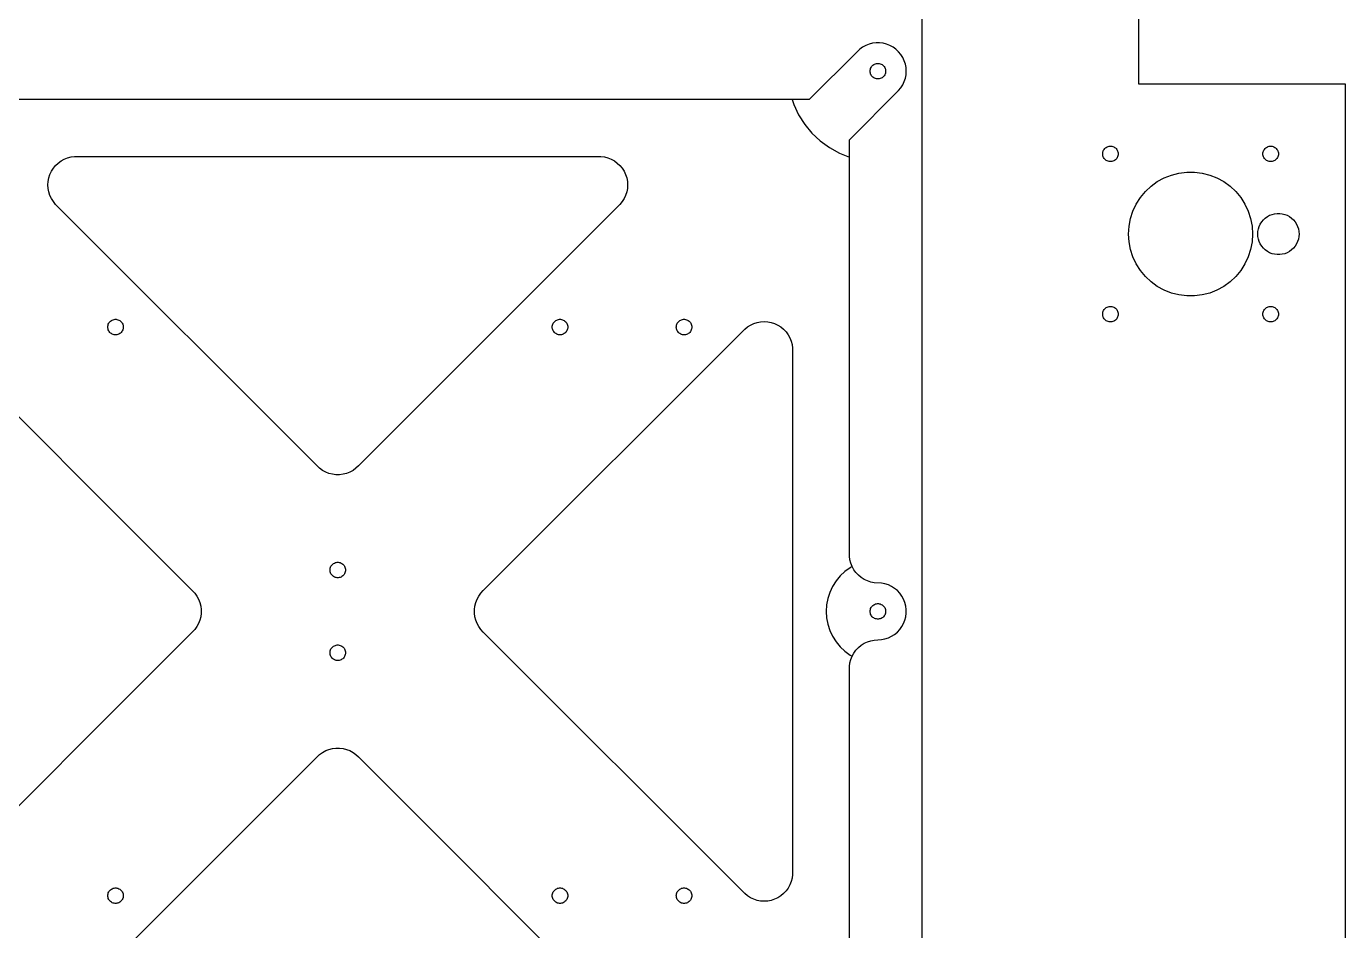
# Model space of a CAD drawing. Header units: millimetres. Extents: x -400 to 400, y 10 to 536.
# Drawn here: x 144.8 to 400, y 218.2 to 393.2 of the extents above; entities that cross this region are included whole.
import ezdxf

# ---------------------------------------------------------------- set-up
doc = ezdxf.new("R2010")
doc.units = ezdxf.units.MM
doc.layers.add('iTopie_plates-CNC-16mm_thickness_layer_1', color=1, linetype='Continuous')
doc.layers.add('iTopie_plates-CNC-16mm_thickness_layer_2', color=2, linetype='Continuous')

msp = doc.modelspace()

# ---------------------------------------------------------------- linework, layer by layer
at = {"layer": 'iTopie_plates-CNC-16mm_thickness_layer_1'}
for points in [[(318, 466), (318, 166)], [(400, 106), (400, 382), (400, 382), (360, 382), (360, 382), (360, 398)], [(304, 188.774), (304, 269), (304, 269), (304.011, 269), (304.011, 269), (304.011, 269.345), (304.011, 269.345), (304.097, 270.031), (304.097, 270.031), (304.269, 270.7), (304.269, 270.7), (304.523, 271.342), (304.523, 271.342), (304.856, 271.947), (304.856, 271.947), (305.262, 272.506), (305.262, 272.506), (305.735, 273.009), (305.735, 273.009), (306.267, 273.45), (306.267, 273.45), (306.85, 273.82), (306.85, 273.82), (307.475, 274.114), (307.475, 274.114), (308.132, 274.327), (308.132, 274.327), (308.811, 274.457), (308.811, 274.457), (310.189, 274.543), (310.189, 274.543), (310.868, 274.673), (310.868, 274.673), (311.525, 274.886), (311.525, 274.886), (312.15, 275.18), (312.15, 275.18), (312.733, 275.55), (312.733, 275.55), (313.265, 275.991), (313.265, 275.991), (313.738, 276.494), (313.738, 276.494), (314.144, 277.053), (314.144, 277.053), (314.477, 277.658), (314.477, 277.658), (314.731, 278.3), (314.731, 278.3), (314.903, 278.969), (314.903, 278.969), (314.989, 279.655), (314.989, 279.655), (314.989, 280.345), (314.989, 280.345), (314.903, 281.031), (314.903, 281.031), (314.731, 281.7), (314.731, 281.7), (314.477, 282.342), (314.477, 282.342), (314.144, 282.947), (314.144, 282.947), (313.738, 283.506), (313.738, 283.506), (313.265, 284.009), (313.265, 284.009), (312.733, 284.45), (312.733, 284.45), (312.15, 284.82), (312.15, 284.82), (311.525, 285.114), (311.525, 285.114), (310.868, 285.327), (310.868, 285.327), (310.189, 285.457), (310.189, 285.457), (308.811, 285.543), (308.811, 285.543), (308.132, 285.673), (308.132, 285.673), (307.475, 285.886), (307.475, 285.886), (306.85, 286.18), (306.85, 286.18), (306.267, 286.55), (306.267, 286.55), (305.735, 286.991), (305.735, 286.991), (305.262, 287.494), (305.262, 287.494), (304.856, 288.053), (304.856, 288.053), (304.523, 288.658), (304.523, 288.658), (304.269, 289.3), (304.269, 289.3), (304.097, 289.969), (304.097, 289.969), (304.011, 290.655), (304.011, 290.655), (304.011, 291), (304.011, 291), (304, 291), (304, 291), (304, 371.226), (304, 371.226), (313.509, 380.735), (313.509, 380.735), (313.95, 381.267), (313.95, 381.267), (314.32, 381.85), (314.32, 381.85), (314.614, 382.475), (314.614, 382.475), (314.827, 383.132), (314.827, 383.132), (314.957, 383.811), (314.957, 383.811), (315, 384.5), (315, 384.5), (314.957, 385.189), (314.957, 385.189), (314.827, 385.868), (314.827, 385.868), (314.614, 386.525), (314.614, 386.525), (314.32, 387.15), (314.32, 387.15), (313.95, 387.733), (313.95, 387.733), (313.509, 388.265), (313.509, 388.265), (313.006, 388.738), (313.006, 388.738), (312.447, 389.144), (312.447, 389.144), (311.842, 389.477), (311.842, 389.477), (311.2, 389.731), (311.2, 389.731), (310.531, 389.903), (310.531, 389.903), (309.845, 389.989), (309.845, 389.989), (309.155, 389.989), (309.155, 389.989), (308.469, 389.903), (308.469, 389.903), (307.8, 389.731), (307.8, 389.731), (307.158, 389.477), (307.158, 389.477), (306.553, 389.144), (306.553, 389.144), (305.994, 388.738), (305.994, 388.738), (305.491, 388.265), (305.491, 388.265), (296.226, 379), (296.226, 379), (113.774, 379)], [(309.406, 383.003), (309.219, 383.027), (309.219, 383.027), (309.036, 383.073), (309.036, 383.073), (308.861, 383.143), (308.861, 383.143), (308.696, 383.234), (308.696, 383.234), (308.544, 383.344), (308.544, 383.344), (308.407, 383.473), (308.407, 383.473), (308.286, 383.618), (308.286, 383.618), (308.186, 383.777), (308.186, 383.777), (308.105, 383.948), (308.105, 383.948), (308.047, 384.127), (308.047, 384.127), (308.012, 384.312), (308.012, 384.312), (308, 384.5), (308, 384.5), (308.012, 384.688), (308.012, 384.688), (308.047, 384.873), (308.047, 384.873), (308.105, 385.052), (308.105, 385.052), (308.186, 385.223), (308.186, 385.223), (308.286, 385.382), (308.286, 385.382), (308.407, 385.527), (308.407, 385.527), (308.544, 385.656), (308.544, 385.656), (308.696, 385.766), (308.696, 385.766), (308.861, 385.857), (308.861, 385.857), (309.036, 385.927), (309.036, 385.927), (309.219, 385.973), (309.219, 385.973), (309.406, 385.997), (309.406, 385.997), (309.594, 385.997), (309.594, 385.997), (309.781, 385.973), (309.781, 385.973), (309.964, 385.927), (309.964, 385.927), (310.139, 385.857), (310.139, 385.857), (310.304, 385.766), (310.304, 385.766), (310.456, 385.656), (310.456, 385.656), (310.593, 385.527), (310.593, 385.527), (310.714, 385.382), (310.714, 385.382), (310.814, 385.223), (310.814, 385.223), (310.895, 385.052), (310.895, 385.052), (310.953, 384.873), (310.953, 384.873), (310.988, 384.688), (310.988, 384.688), (311, 384.5), (311, 384.5), (310.988, 384.312), (310.988, 384.312), (310.953, 384.127), (310.953, 384.127), (310.895, 383.948), (310.895, 383.948), (310.814, 383.777), (310.814, 383.777), (310.714, 383.618), (310.714, 383.618), (310.593, 383.473), (310.593, 383.473), (310.456, 383.344), (310.456, 383.344), (310.304, 383.234), (310.304, 383.234), (310.139, 383.143), (310.139, 383.143), (309.964, 383.073), (309.964, 383.073), (309.781, 383.027), (309.781, 383.027), (309.594, 383.003), (309.594, 383.003), (309.406, 383.003)], [(204.655, 306.431), (203.969, 306.518), (203.969, 306.518), (203.3, 306.69), (203.3, 306.69), (202.658, 306.944), (202.658, 306.944), (202.053, 307.277), (202.053, 307.277), (201.494, 307.683), (201.494, 307.683), (200.991, 308.155), (200.991, 308.155), (150.411, 358.735), (150.411, 358.735), (149.971, 359.267), (149.971, 359.267), (149.601, 359.85), (149.601, 359.85), (149.307, 360.475), (149.307, 360.475), (149.093, 361.132), (149.093, 361.132), (148.964, 361.811), (148.964, 361.811), (148.92, 362.5), (148.92, 362.5), (148.964, 363.189), (148.964, 363.189), (149.093, 363.868), (149.093, 363.868), (149.307, 364.525), (149.307, 364.525), (149.601, 365.15), (149.601, 365.15), (149.971, 365.733), (149.971, 365.733), (150.411, 366.265), (150.411, 366.265), (150.914, 366.738), (150.914, 366.738), (151.473, 367.144), (151.473, 367.144), (152.079, 367.477), (152.079, 367.477), (152.721, 367.731), (152.721, 367.731), (153.39, 367.903), (153.39, 367.903), (154.075, 367.989), (154.075, 367.989), (255.925, 367.989), (255.925, 367.989), (256.61, 367.903), (256.61, 367.903), (257.279, 367.731), (257.279, 367.731), (257.921, 367.477), (257.921, 367.477), (258.527, 367.144), (258.527, 367.144), (259.086, 366.738), (259.086, 366.738), (259.589, 366.265), (259.589, 366.265), (260.029, 365.733), (260.029, 365.733), (260.399, 365.15), (260.399, 365.15), (260.693, 364.525), (260.693, 364.525), (260.907, 363.868), (260.907, 363.868), (261.036, 363.189), (261.036, 363.189), (261.08, 362.5), (261.08, 362.5), (261.036, 361.811), (261.036, 361.811), (260.907, 361.132), (260.907, 361.132), (260.693, 360.475), (260.693, 360.475), (260.399, 359.85), (260.399, 359.85), (260.029, 359.267), (260.029, 359.267), (259.589, 358.735), (259.589, 358.735), (209.009, 308.155), (209.009, 308.155), (208.506, 307.683), (208.506, 307.683), (207.947, 307.277), (207.947, 307.277), (207.342, 306.944), (207.342, 306.944), (206.7, 306.69), (206.7, 306.69), (206.031, 306.518), (206.031, 306.518), (205.345, 306.431), (205.345, 306.431), (204.655, 306.431)], [(354.406, 367.003), (354.219, 367.027), (354.219, 367.027), (354.036, 367.073), (354.036, 367.073), (353.861, 367.143), (353.861, 367.143), (353.696, 367.234), (353.696, 367.234), (353.544, 367.344), (353.544, 367.344), (353.407, 367.473), (353.407, 367.473), (353.286, 367.618), (353.286, 367.618), (353.186, 367.777), (353.186, 367.777), (353.105, 367.948), (353.105, 367.948), (353.047, 368.127), (353.047, 368.127), (353.012, 368.312), (353.012, 368.312), (353, 368.5), (353, 368.5), (353.012, 368.688), (353.012, 368.688), (353.047, 368.873), (353.047, 368.873), (353.105, 369.052), (353.105, 369.052), (353.186, 369.223), (353.186, 369.223), (353.286, 369.382), (353.286, 369.382), (353.407, 369.527), (353.407, 369.527), (353.544, 369.656), (353.544, 369.656), (353.696, 369.766), (353.696, 369.766), (353.861, 369.857), (353.861, 369.857), (354.036, 369.927), (354.036, 369.927), (354.219, 369.973), (354.219, 369.973), (354.406, 369.997), (354.406, 369.997), (354.594, 369.997), (354.594, 369.997), (354.781, 369.973), (354.781, 369.973), (354.964, 369.927), (354.964, 369.927), (355.139, 369.857), (355.139, 369.857), (355.304, 369.766), (355.304, 369.766), (355.456, 369.656), (355.456, 369.656), (355.593, 369.527), (355.593, 369.527), (355.714, 369.382), (355.714, 369.382), (355.814, 369.223), (355.814, 369.223), (355.895, 369.052), (355.895, 369.052), (355.953, 368.873), (355.953, 368.873), (355.988, 368.688), (355.988, 368.688), (356, 368.5), (356, 368.5), (355.988, 368.312), (355.988, 368.312), (355.953, 368.127), (355.953, 368.127), (355.895, 367.948), (355.895, 367.948), (355.814, 367.777), (355.814, 367.777), (355.714, 367.618), (355.714, 367.618), (355.593, 367.473), (355.593, 367.473), (355.456, 367.344), (355.456, 367.344), (355.304, 367.234), (355.304, 367.234), (355.139, 367.143), (355.139, 367.143), (354.964, 367.073), (354.964, 367.073), (354.781, 367.027), (354.781, 367.027), (354.594, 367.003), (354.594, 367.003), (354.406, 367.003)], [(385.406, 367.003), (385.219, 367.027), (385.219, 367.027), (385.036, 367.073), (385.036, 367.073), (384.861, 367.143), (384.861, 367.143), (384.696, 367.234), (384.696, 367.234), (384.544, 367.344), (384.544, 367.344), (384.407, 367.473), (384.407, 367.473), (384.286, 367.618), (384.286, 367.618), (384.186, 367.777), (384.186, 367.777), (384.105, 367.948), (384.105, 367.948), (384.047, 368.127), (384.047, 368.127), (384.012, 368.312), (384.012, 368.312), (384, 368.5), (384, 368.5), (384.012, 368.688), (384.012, 368.688), (384.047, 368.873), (384.047, 368.873), (384.105, 369.052), (384.105, 369.052), (384.186, 369.223), (384.186, 369.223), (384.286, 369.382), (384.286, 369.382), (384.407, 369.527), (384.407, 369.527), (384.544, 369.656), (384.544, 369.656), (384.696, 369.766), (384.696, 369.766), (384.861, 369.857), (384.861, 369.857), (385.036, 369.927), (385.036, 369.927), (385.219, 369.973), (385.219, 369.973), (385.406, 369.997), (385.406, 369.997), (385.594, 369.997), (385.594, 369.997), (385.781, 369.973), (385.781, 369.973), (385.964, 369.927), (385.964, 369.927), (386.139, 369.857), (386.139, 369.857), (386.304, 369.766), (386.304, 369.766), (386.456, 369.656), (386.456, 369.656), (386.593, 369.527), (386.593, 369.527), (386.714, 369.382), (386.714, 369.382), (386.814, 369.223), (386.814, 369.223), (386.895, 369.052), (386.895, 369.052), (386.953, 368.873), (386.953, 368.873), (386.988, 368.688), (386.988, 368.688), (387, 368.5), (387, 368.5), (386.988, 368.312), (386.988, 368.312), (386.953, 368.127), (386.953, 368.127), (386.895, 367.948), (386.895, 367.948), (386.814, 367.777), (386.814, 367.777), (386.714, 367.618), (386.714, 367.618), (386.593, 367.473), (386.593, 367.473), (386.456, 367.344), (386.456, 367.344), (386.304, 367.234), (386.304, 367.234), (386.139, 367.143), (386.139, 367.143), (385.964, 367.073), (385.964, 367.073), (385.781, 367.027), (385.781, 367.027), (385.594, 367.003), (385.594, 367.003), (385.406, 367.003)], [(369.247, 341.024), (367.751, 341.213), (367.751, 341.213), (366.292, 341.587), (366.292, 341.587), (364.891, 342.142), (364.891, 342.142), (363.57, 342.868), (363.57, 342.868), (362.351, 343.754), (362.351, 343.754), (361.252, 344.785), (361.252, 344.785), (360.292, 345.947), (360.292, 345.947), (359.484, 347.219), (359.484, 347.219), (358.843, 348.583), (358.843, 348.583), (358.377, 350.016), (358.377, 350.016), (358.095, 351.496), (358.095, 351.496), (358, 353), (358, 353), (358.095, 354.504), (358.095, 354.504), (358.377, 355.984), (358.377, 355.984), (358.843, 357.417), (358.843, 357.417), (359.484, 358.781), (359.484, 358.781), (360.292, 360.053), (360.292, 360.053), (361.252, 361.215), (361.252, 361.215), (362.351, 362.246), (362.351, 362.246), (363.57, 363.132), (363.57, 363.132), (364.891, 363.858), (364.891, 363.858), (366.292, 364.413), (366.292, 364.413), (367.751, 364.787), (367.751, 364.787), (369.247, 364.976), (369.247, 364.976), (370.753, 364.976), (370.753, 364.976), (372.249, 364.787), (372.249, 364.787), (373.708, 364.413), (373.708, 364.413), (375.109, 363.858), (375.109, 363.858), (376.43, 363.132), (376.43, 363.132), (377.649, 362.246), (377.649, 362.246), (378.748, 361.215), (378.748, 361.215), (379.708, 360.053), (379.708, 360.053), (380.516, 358.781), (380.516, 358.781), (381.157, 357.417), (381.157, 357.417), (381.623, 355.984), (381.623, 355.984), (381.905, 354.504), (381.905, 354.504), (382, 353), (382, 353), (381.905, 351.496), (381.905, 351.496), (381.623, 350.016), (381.623, 350.016), (381.157, 348.583), (381.157, 348.583), (380.516, 347.219), (380.516, 347.219), (379.708, 345.947), (379.708, 345.947), (378.748, 344.785), (378.748, 344.785), (377.649, 343.754), (377.649, 343.754), (376.43, 342.868), (376.43, 342.868), (375.109, 342.142), (375.109, 342.142), (373.708, 341.587), (373.708, 341.587), (372.249, 341.213), (372.249, 341.213), (370.753, 341.024), (370.753, 341.024), (369.247, 341.024)], [(386.749, 349.008), (386.25, 349.071), (386.25, 349.071), (385.764, 349.196), (385.764, 349.196), (385.297, 349.381), (385.297, 349.381), (384.857, 349.623), (384.857, 349.623), (384.45, 349.918), (384.45, 349.918), (384.084, 350.262), (384.084, 350.262), (383.764, 350.649), (383.764, 350.649), (383.495, 351.073), (383.495, 351.073), (383.281, 351.528), (383.281, 351.528), (383.126, 352.005), (383.126, 352.005), (383.032, 352.499), (383.032, 352.499), (383, 353), (383, 353), (383.032, 353.501), (383.032, 353.501), (383.126, 353.995), (383.126, 353.995), (383.281, 354.472), (383.281, 354.472), (383.495, 354.927), (383.495, 354.927), (383.764, 355.351), (383.764, 355.351), (384.084, 355.738), (384.084, 355.738), (384.45, 356.082), (384.45, 356.082), (384.857, 356.377), (384.857, 356.377), (385.297, 356.619), (385.297, 356.619), (385.764, 356.804), (385.764, 356.804), (386.25, 356.929), (386.25, 356.929), (386.749, 356.992), (386.749, 356.992), (387.251, 356.992), (387.251, 356.992), (387.75, 356.929), (387.75, 356.929), (388.236, 356.804), (388.236, 356.804), (388.703, 356.619), (388.703, 356.619), (389.143, 356.377), (389.143, 356.377), (389.55, 356.082), (389.55, 356.082), (389.916, 355.738), (389.916, 355.738), (390.236, 355.351), (390.236, 355.351), (390.505, 354.927), (390.505, 354.927), (390.719, 354.472), (390.719, 354.472), (390.874, 353.995), (390.874, 353.995), (390.968, 353.501), (390.968, 353.501), (391, 353), (391, 353), (390.968, 352.499), (390.968, 352.499), (390.874, 352.005), (390.874, 352.005), (390.719, 351.528), (390.719, 351.528), (390.505, 351.073), (390.505, 351.073), (390.236, 350.649), (390.236, 350.649), (389.916, 350.262), (389.916, 350.262), (389.55, 349.918), (389.55, 349.918), (389.143, 349.623), (389.143, 349.623), (388.703, 349.381), (388.703, 349.381), (388.236, 349.196), (388.236, 349.196), (387.75, 349.071), (387.75, 349.071), (387.251, 349.008), (387.251, 349.008), (386.749, 349.008)], [(354.406, 336.003), (354.219, 336.027), (354.219, 336.027), (354.036, 336.073), (354.036, 336.073), (353.861, 336.143), (353.861, 336.143), (353.696, 336.234), (353.696, 336.234), (353.544, 336.344), (353.544, 336.344), (353.407, 336.473), (353.407, 336.473), (353.286, 336.618), (353.286, 336.618), (353.186, 336.777), (353.186, 336.777), (353.105, 336.948), (353.105, 336.948), (353.047, 337.127), (353.047, 337.127), (353.012, 337.312), (353.012, 337.312), (353, 337.5), (353, 337.5), (353.012, 337.688), (353.012, 337.688), (353.047, 337.873), (353.047, 337.873), (353.105, 338.052), (353.105, 338.052), (353.186, 338.223), (353.186, 338.223), (353.286, 338.382), (353.286, 338.382), (353.407, 338.527), (353.407, 338.527), (353.544, 338.656), (353.544, 338.656), (353.696, 338.766), (353.696, 338.766), (353.861, 338.857), (353.861, 338.857), (354.036, 338.927), (354.036, 338.927), (354.219, 338.973), (354.219, 338.973), (354.406, 338.997), (354.406, 338.997), (354.594, 338.997), (354.594, 338.997), (354.781, 338.973), (354.781, 338.973), (354.964, 338.927), (354.964, 338.927), (355.139, 338.857), (355.139, 338.857), (355.304, 338.766), (355.304, 338.766), (355.456, 338.656), (355.456, 338.656), (355.593, 338.527), (355.593, 338.527), (355.714, 338.382), (355.714, 338.382), (355.814, 338.223), (355.814, 338.223), (355.895, 338.052), (355.895, 338.052), (355.953, 337.873), (355.953, 337.873), (355.988, 337.688), (355.988, 337.688), (356, 337.5), (356, 337.5), (355.988, 337.312), (355.988, 337.312), (355.953, 337.127), (355.953, 337.127), (355.895, 336.948), (355.895, 336.948), (355.814, 336.777), (355.814, 336.777), (355.714, 336.618), (355.714, 336.618), (355.593, 336.473), (355.593, 336.473), (355.456, 336.344), (355.456, 336.344), (355.304, 336.234), (355.304, 336.234), (355.139, 336.143), (355.139, 336.143), (354.964, 336.073), (354.964, 336.073), (354.781, 336.027), (354.781, 336.027), (354.594, 336.003), (354.594, 336.003), (354.406, 336.003)], [(385.406, 336.003), (385.219, 336.027), (385.219, 336.027), (385.036, 336.073), (385.036, 336.073), (384.861, 336.143), (384.861, 336.143), (384.696, 336.234), (384.696, 336.234), (384.544, 336.344), (384.544, 336.344), (384.407, 336.473), (384.407, 336.473), (384.286, 336.618), (384.286, 336.618), (384.186, 336.777), (384.186, 336.777), (384.105, 336.948), (384.105, 336.948), (384.047, 337.127), (384.047, 337.127), (384.012, 337.312), (384.012, 337.312), (384, 337.5), (384, 337.5), (384.012, 337.688), (384.012, 337.688), (384.047, 337.873), (384.047, 337.873), (384.105, 338.052), (384.105, 338.052), (384.186, 338.223), (384.186, 338.223), (384.286, 338.382), (384.286, 338.382), (384.407, 338.527), (384.407, 338.527), (384.544, 338.656), (384.544, 338.656), (384.696, 338.766), (384.696, 338.766), (384.861, 338.857), (384.861, 338.857), (385.036, 338.927), (385.036, 338.927), (385.219, 338.973), (385.219, 338.973), (385.406, 338.997), (385.406, 338.997), (385.594, 338.997), (385.594, 338.997), (385.781, 338.973), (385.781, 338.973), (385.964, 338.927), (385.964, 338.927), (386.139, 338.857), (386.139, 338.857), (386.304, 338.766), (386.304, 338.766), (386.456, 338.656), (386.456, 338.656), (386.593, 338.527), (386.593, 338.527), (386.714, 338.382), (386.714, 338.382), (386.814, 338.223), (386.814, 338.223), (386.895, 338.052), (386.895, 338.052), (386.953, 337.873), (386.953, 337.873), (386.988, 337.688), (386.988, 337.688), (387, 337.5), (387, 337.5), (386.988, 337.312), (386.988, 337.312), (386.953, 337.127), (386.953, 337.127), (386.895, 336.948), (386.895, 336.948), (386.814, 336.777), (386.814, 336.777), (386.714, 336.618), (386.714, 336.618), (386.593, 336.473), (386.593, 336.473), (386.456, 336.344), (386.456, 336.344), (386.304, 336.234), (386.304, 336.234), (386.139, 336.143), (386.139, 336.143), (385.964, 336.073), (385.964, 336.073), (385.781, 336.027), (385.781, 336.027), (385.594, 336.003), (385.594, 336.003), (385.406, 336.003)], [(126.265, 334.589), (176.845, 284.009), (176.845, 284.009), (177.317, 283.506), (177.317, 283.506), (177.723, 282.947), (177.723, 282.947), (178.056, 282.342), (178.056, 282.342), (178.31, 281.7), (178.31, 281.7), (178.482, 281.031), (178.482, 281.031), (178.569, 280.345), (178.569, 280.345), (178.569, 279.655), (178.569, 279.655), (178.482, 278.969), (178.482, 278.969), (178.31, 278.3), (178.31, 278.3), (178.056, 277.658), (178.056, 277.658), (177.723, 277.053), (177.723, 277.053), (177.317, 276.494), (177.317, 276.494), (176.845, 275.991), (176.845, 275.991), (126.265, 225.411)], [(161.906, 333.503), (161.719, 333.527), (161.719, 333.527), (161.536, 333.573), (161.536, 333.573), (161.361, 333.643), (161.361, 333.643), (161.196, 333.734), (161.196, 333.734), (161.044, 333.844), (161.044, 333.844), (160.907, 333.973), (160.907, 333.973), (160.786, 334.118), (160.786, 334.118), (160.686, 334.277), (160.686, 334.277), (160.605, 334.448), (160.605, 334.448), (160.547, 334.627), (160.547, 334.627), (160.512, 334.812), (160.512, 334.812), (160.5, 335), (160.5, 335), (160.512, 335.188), (160.512, 335.188), (160.547, 335.373), (160.547, 335.373), (160.605, 335.552), (160.605, 335.552), (160.686, 335.723), (160.686, 335.723), (160.786, 335.882), (160.786, 335.882), (160.907, 336.027), (160.907, 336.027), (161.044, 336.156), (161.044, 336.156), (161.196, 336.266), (161.196, 336.266), (161.361, 336.357), (161.361, 336.357), (161.536, 336.427), (161.536, 336.427), (161.719, 336.473), (161.719, 336.473), (161.906, 336.497), (161.906, 336.497), (162.094, 336.497), (162.094, 336.497), (162.281, 336.473), (162.281, 336.473), (162.464, 336.427), (162.464, 336.427), (162.639, 336.357), (162.639, 336.357), (162.804, 336.266), (162.804, 336.266), (162.956, 336.156), (162.956, 336.156), (163.093, 336.027), (163.093, 336.027), (163.214, 335.882), (163.214, 335.882), (163.314, 335.723), (163.314, 335.723), (163.395, 335.552), (163.395, 335.552), (163.453, 335.373), (163.453, 335.373), (163.488, 335.188), (163.488, 335.188), (163.5, 335), (163.5, 335), (163.488, 334.812), (163.488, 334.812), (163.453, 334.627), (163.453, 334.627), (163.395, 334.448), (163.395, 334.448), (163.314, 334.277), (163.314, 334.277), (163.214, 334.118), (163.214, 334.118), (163.093, 333.973), (163.093, 333.973), (162.956, 333.844), (162.956, 333.844), (162.804, 333.734), (162.804, 333.734), (162.639, 333.643), (162.639, 333.643), (162.464, 333.573), (162.464, 333.573), (162.281, 333.527), (162.281, 333.527), (162.094, 333.503), (162.094, 333.503), (161.906, 333.503)], [(286.811, 223.964), (286.132, 224.093), (286.132, 224.093), (285.475, 224.307), (285.475, 224.307), (284.85, 224.601), (284.85, 224.601), (284.267, 224.971), (284.267, 224.971), (283.735, 225.411), (283.735, 225.411), (233.155, 275.991), (233.155, 275.991), (232.683, 276.494), (232.683, 276.494), (232.277, 277.053), (232.277, 277.053), (231.944, 277.658), (231.944, 277.658), (231.69, 278.3), (231.69, 278.3), (231.518, 278.969), (231.518, 278.969), (231.431, 279.655), (231.431, 279.655), (231.431, 280.345), (231.431, 280.345), (231.518, 281.031), (231.518, 281.031), (231.69, 281.7), (231.69, 281.7), (231.944, 282.342), (231.944, 282.342), (232.277, 282.947), (232.277, 282.947), (232.683, 283.506), (232.683, 283.506), (233.155, 284.009), (233.155, 284.009), (283.735, 334.589), (283.735, 334.589), (284.267, 335.029), (284.267, 335.029), (284.85, 335.399), (284.85, 335.399), (285.475, 335.693), (285.475, 335.693), (286.132, 335.907), (286.132, 335.907), (286.811, 336.036), (286.811, 336.036), (287.5, 336.08), (287.5, 336.08), (288.189, 336.036), (288.189, 336.036), (288.868, 335.907), (288.868, 335.907), (289.525, 335.693), (289.525, 335.693), (290.15, 335.399), (290.15, 335.399), (290.733, 335.029), (290.733, 335.029), (291.265, 334.589), (291.265, 334.589), (291.738, 334.086), (291.738, 334.086), (292.144, 333.527), (292.144, 333.527), (292.477, 332.921), (292.477, 332.921), (292.731, 332.279), (292.731, 332.279), (292.903, 331.61), (292.903, 331.61), (292.989, 330.925), (292.989, 330.925), (292.989, 229.075), (292.989, 229.075), (292.903, 228.39), (292.903, 228.39), (292.731, 227.721), (292.731, 227.721), (292.477, 227.079), (292.477, 227.079), (292.144, 226.473), (292.144, 226.473), (291.738, 225.914), (291.738, 225.914), (291.265, 225.411), (291.265, 225.411), (290.733, 224.971), (290.733, 224.971), (290.15, 224.601), (290.15, 224.601), (289.525, 224.307), (289.525, 224.307), (288.868, 224.093), (288.868, 224.093), (288.189, 223.964), (288.189, 223.964), (287.5, 223.92), (287.5, 223.92), (286.811, 223.964)], [(247.906, 333.503), (247.719, 333.527), (247.719, 333.527), (247.536, 333.573), (247.536, 333.573), (247.361, 333.643), (247.361, 333.643), (247.196, 333.734), (247.196, 333.734), (247.044, 333.844), (247.044, 333.844), (246.907, 333.973), (246.907, 333.973), (246.786, 334.118), (246.786, 334.118), (246.686, 334.277), (246.686, 334.277), (246.605, 334.448), (246.605, 334.448), (246.547, 334.627), (246.547, 334.627), (246.512, 334.812), (246.512, 334.812), (246.5, 335), (246.5, 335), (246.512, 335.188), (246.512, 335.188), (246.547, 335.373), (246.547, 335.373), (246.605, 335.552), (246.605, 335.552), (246.686, 335.723), (246.686, 335.723), (246.786, 335.882), (246.786, 335.882), (246.907, 336.027), (246.907, 336.027), (247.044, 336.156), (247.044, 336.156), (247.196, 336.266), (247.196, 336.266), (247.361, 336.357), (247.361, 336.357), (247.536, 336.427), (247.536, 336.427), (247.719, 336.473), (247.719, 336.473), (247.906, 336.497), (247.906, 336.497), (248.094, 336.497), (248.094, 336.497), (248.281, 336.473), (248.281, 336.473), (248.464, 336.427), (248.464, 336.427), (248.639, 336.357), (248.639, 336.357), (248.804, 336.266), (248.804, 336.266), (248.956, 336.156), (248.956, 336.156), (249.093, 336.027), (249.093, 336.027), (249.214, 335.882), (249.214, 335.882), (249.314, 335.723), (249.314, 335.723), (249.395, 335.552), (249.395, 335.552), (249.453, 335.373), (249.453, 335.373), (249.488, 335.188), (249.488, 335.188), (249.5, 335), (249.5, 335), (249.488, 334.812), (249.488, 334.812), (249.453, 334.627), (249.453, 334.627), (249.395, 334.448), (249.395, 334.448), (249.314, 334.277), (249.314, 334.277), (249.214, 334.118), (249.214, 334.118), (249.093, 333.973), (249.093, 333.973), (248.956, 333.844), (248.956, 333.844), (248.804, 333.734), (248.804, 333.734), (248.639, 333.643), (248.639, 333.643), (248.464, 333.573), (248.464, 333.573), (248.281, 333.527), (248.281, 333.527), (248.094, 333.503), (248.094, 333.503), (247.906, 333.503)], [(271.906, 333.503), (271.719, 333.527), (271.719, 333.527), (271.536, 333.573), (271.536, 333.573), (271.361, 333.643), (271.361, 333.643), (271.196, 333.734), (271.196, 333.734), (271.044, 333.844), (271.044, 333.844), (270.907, 333.973), (270.907, 333.973), (270.786, 334.118), (270.786, 334.118), (270.686, 334.277), (270.686, 334.277), (270.605, 334.448), (270.605, 334.448), (270.547, 334.627), (270.547, 334.627), (270.512, 334.812), (270.512, 334.812), (270.5, 335), (270.5, 335), (270.512, 335.188), (270.512, 335.188), (270.547, 335.373), (270.547, 335.373), (270.605, 335.552), (270.605, 335.552), (270.686, 335.723), (270.686, 335.723), (270.786, 335.882), (270.786, 335.882), (270.907, 336.027), (270.907, 336.027), (271.044, 336.156), (271.044, 336.156), (271.196, 336.266), (271.196, 336.266), (271.361, 336.357), (271.361, 336.357), (271.536, 336.427), (271.536, 336.427), (271.719, 336.473), (271.719, 336.473), (271.906, 336.497), (271.906, 336.497), (272.094, 336.497), (272.094, 336.497), (272.281, 336.473), (272.281, 336.473), (272.464, 336.427), (272.464, 336.427), (272.639, 336.357), (272.639, 336.357), (272.804, 336.266), (272.804, 336.266), (272.956, 336.156), (272.956, 336.156), (273.093, 336.027), (273.093, 336.027), (273.214, 335.882), (273.214, 335.882), (273.314, 335.723), (273.314, 335.723), (273.395, 335.552), (273.395, 335.552), (273.453, 335.373), (273.453, 335.373), (273.488, 335.188), (273.488, 335.188), (273.5, 335), (273.5, 335), (273.488, 334.812), (273.488, 334.812), (273.453, 334.627), (273.453, 334.627), (273.395, 334.448), (273.395, 334.448), (273.314, 334.277), (273.314, 334.277), (273.214, 334.118), (273.214, 334.118), (273.093, 333.973), (273.093, 333.973), (272.956, 333.844), (272.956, 333.844), (272.804, 333.734), (272.804, 333.734), (272.639, 333.643), (272.639, 333.643), (272.464, 333.573), (272.464, 333.573), (272.281, 333.527), (272.281, 333.527), (272.094, 333.503), (272.094, 333.503), (271.906, 333.503)], [(204.906, 286.503), (204.719, 286.527), (204.719, 286.527), (204.536, 286.573), (204.536, 286.573), (204.361, 286.643), (204.361, 286.643), (204.196, 286.734), (204.196, 286.734), (204.044, 286.844), (204.044, 286.844), (203.907, 286.973), (203.907, 286.973), (203.786, 287.118), (203.786, 287.118), (203.686, 287.277), (203.686, 287.277), (203.605, 287.448), (203.605, 287.448), (203.547, 287.627), (203.547, 287.627), (203.512, 287.812), (203.512, 287.812), (203.5, 288), (203.5, 288), (203.512, 288.188), (203.512, 288.188), (203.547, 288.373), (203.547, 288.373), (203.605, 288.552), (203.605, 288.552), (203.686, 288.723), (203.686, 288.723), (203.786, 288.882), (203.786, 288.882), (203.907, 289.027), (203.907, 289.027), (204.044, 289.156), (204.044, 289.156), (204.196, 289.266), (204.196, 289.266), (204.361, 289.357), (204.361, 289.357), (204.536, 289.427), (204.536, 289.427), (204.719, 289.473), (204.719, 289.473), (204.906, 289.497), (204.906, 289.497), (205.094, 289.497), (205.094, 289.497), (205.281, 289.473), (205.281, 289.473), (205.464, 289.427), (205.464, 289.427), (205.639, 289.357), (205.639, 289.357), (205.804, 289.266), (205.804, 289.266), (205.956, 289.156), (205.956, 289.156), (206.093, 289.027), (206.093, 289.027), (206.214, 288.882), (206.214, 288.882), (206.314, 288.723), (206.314, 288.723), (206.395, 288.552), (206.395, 288.552), (206.453, 288.373), (206.453, 288.373), (206.488, 288.188), (206.488, 288.188), (206.5, 288), (206.5, 288), (206.488, 287.812), (206.488, 287.812), (206.453, 287.627), (206.453, 287.627), (206.395, 287.448), (206.395, 287.448), (206.314, 287.277), (206.314, 287.277), (206.214, 287.118), (206.214, 287.118), (206.093, 286.973), (206.093, 286.973), (205.956, 286.844), (205.956, 286.844), (205.804, 286.734), (205.804, 286.734), (205.639, 286.643), (205.639, 286.643), (205.464, 286.573), (205.464, 286.573), (205.281, 286.527), (205.281, 286.527), (205.094, 286.503), (205.094, 286.503), (204.906, 286.503)], [(309.406, 278.503), (309.219, 278.527), (309.219, 278.527), (309.036, 278.573), (309.036, 278.573), (308.861, 278.643), (308.861, 278.643), (308.696, 278.734), (308.696, 278.734), (308.544, 278.844), (308.544, 278.844), (308.407, 278.973), (308.407, 278.973), (308.286, 279.118), (308.286, 279.118), (308.186, 279.277), (308.186, 279.277), (308.105, 279.448), (308.105, 279.448), (308.047, 279.627), (308.047, 279.627), (308.012, 279.812), (308.012, 279.812), (308, 280), (308, 280), (308.012, 280.188), (308.012, 280.188), (308.047, 280.373), (308.047, 280.373), (308.105, 280.552), (308.105, 280.552), (308.186, 280.723), (308.186, 280.723), (308.286, 280.882), (308.286, 280.882), (308.407, 281.027), (308.407, 281.027), (308.544, 281.156), (308.544, 281.156), (308.696, 281.266), (308.696, 281.266), (308.861, 281.357), (308.861, 281.357), (309.036, 281.427), (309.036, 281.427), (309.219, 281.473), (309.219, 281.473), (309.406, 281.497), (309.406, 281.497), (309.594, 281.497), (309.594, 281.497), (309.781, 281.473), (309.781, 281.473), (309.964, 281.427), (309.964, 281.427), (310.139, 281.357), (310.139, 281.357), (310.304, 281.266), (310.304, 281.266), (310.456, 281.156), (310.456, 281.156), (310.593, 281.027), (310.593, 281.027), (310.714, 280.882), (310.714, 280.882), (310.814, 280.723), (310.814, 280.723), (310.895, 280.552), (310.895, 280.552), (310.953, 280.373), (310.953, 280.373), (310.988, 280.188), (310.988, 280.188), (311, 280), (311, 280), (310.988, 279.812), (310.988, 279.812), (310.953, 279.627), (310.953, 279.627), (310.895, 279.448), (310.895, 279.448), (310.814, 279.277), (310.814, 279.277), (310.714, 279.118), (310.714, 279.118), (310.593, 278.973), (310.593, 278.973), (310.456, 278.844), (310.456, 278.844), (310.304, 278.734), (310.304, 278.734), (310.139, 278.643), (310.139, 278.643), (309.964, 278.573), (309.964, 278.573), (309.781, 278.527), (309.781, 278.527), (309.594, 278.503), (309.594, 278.503), (309.406, 278.503)], [(204.906, 270.503), (204.719, 270.527), (204.719, 270.527), (204.536, 270.573), (204.536, 270.573), (204.361, 270.643), (204.361, 270.643), (204.196, 270.734), (204.196, 270.734), (204.044, 270.844), (204.044, 270.844), (203.907, 270.973), (203.907, 270.973), (203.786, 271.118), (203.786, 271.118), (203.686, 271.277), (203.686, 271.277), (203.605, 271.448), (203.605, 271.448), (203.547, 271.627), (203.547, 271.627), (203.512, 271.812), (203.512, 271.812), (203.5, 272), (203.5, 272), (203.512, 272.188), (203.512, 272.188), (203.547, 272.373), (203.547, 272.373), (203.605, 272.552), (203.605, 272.552), (203.686, 272.723), (203.686, 272.723), (203.786, 272.882), (203.786, 272.882), (203.907, 273.027), (203.907, 273.027), (204.044, 273.156), (204.044, 273.156), (204.196, 273.266), (204.196, 273.266), (204.361, 273.357), (204.361, 273.357), (204.536, 273.427), (204.536, 273.427), (204.719, 273.473), (204.719, 273.473), (204.906, 273.497), (204.906, 273.497), (205.094, 273.497), (205.094, 273.497), (205.281, 273.473), (205.281, 273.473), (205.464, 273.427), (205.464, 273.427), (205.639, 273.357), (205.639, 273.357), (205.804, 273.266), (205.804, 273.266), (205.956, 273.156), (205.956, 273.156), (206.093, 273.027), (206.093, 273.027), (206.214, 272.882), (206.214, 272.882), (206.314, 272.723), (206.314, 272.723), (206.395, 272.552), (206.395, 272.552), (206.453, 272.373), (206.453, 272.373), (206.488, 272.188), (206.488, 272.188), (206.5, 272), (206.5, 272), (206.488, 271.812), (206.488, 271.812), (206.453, 271.627), (206.453, 271.627), (206.395, 271.448), (206.395, 271.448), (206.314, 271.277), (206.314, 271.277), (206.214, 271.118), (206.214, 271.118), (206.093, 270.973), (206.093, 270.973), (205.956, 270.844), (205.956, 270.844), (205.804, 270.734), (205.804, 270.734), (205.639, 270.643), (205.639, 270.643), (205.464, 270.573), (205.464, 270.573), (205.281, 270.527), (205.281, 270.527), (205.094, 270.503), (205.094, 270.503), (204.906, 270.503)], [(150.411, 201.265), (200.991, 251.845), (200.991, 251.845), (201.494, 252.317), (201.494, 252.317), (202.053, 252.723), (202.053, 252.723), (202.658, 253.056), (202.658, 253.056), (203.3, 253.31), (203.3, 253.31), (203.969, 253.482), (203.969, 253.482), (204.655, 253.569), (204.655, 253.569), (205.345, 253.569), (205.345, 253.569), (206.031, 253.482), (206.031, 253.482), (206.7, 253.31), (206.7, 253.31), (207.342, 253.056), (207.342, 253.056), (207.947, 252.723), (207.947, 252.723), (208.506, 252.317), (208.506, 252.317), (209.009, 251.845), (209.009, 251.845), (259.589, 201.265)], [(161.906, 223.503), (161.719, 223.527), (161.719, 223.527), (161.536, 223.573), (161.536, 223.573), (161.361, 223.643), (161.361, 223.643), (161.196, 223.734), (161.196, 223.734), (161.044, 223.844), (161.044, 223.844), (160.907, 223.973), (160.907, 223.973), (160.786, 224.118), (160.786, 224.118), (160.686, 224.277), (160.686, 224.277), (160.605, 224.448), (160.605, 224.448), (160.547, 224.627), (160.547, 224.627), (160.512, 224.812), (160.512, 224.812), (160.5, 225), (160.5, 225), (160.512, 225.188), (160.512, 225.188), (160.547, 225.373), (160.547, 225.373), (160.605, 225.552), (160.605, 225.552), (160.686, 225.723), (160.686, 225.723), (160.786, 225.882), (160.786, 225.882), (160.907, 226.027), (160.907, 226.027), (161.044, 226.156), (161.044, 226.156), (161.196, 226.266), (161.196, 226.266), (161.361, 226.357), (161.361, 226.357), (161.536, 226.427), (161.536, 226.427), (161.719, 226.473), (161.719, 226.473), (161.906, 226.497), (161.906, 226.497), (162.094, 226.497), (162.094, 226.497), (162.281, 226.473), (162.281, 226.473), (162.464, 226.427), (162.464, 226.427), (162.639, 226.357), (162.639, 226.357), (162.804, 226.266), (162.804, 226.266), (162.956, 226.156), (162.956, 226.156), (163.093, 226.027), (163.093, 226.027), (163.214, 225.882), (163.214, 225.882), (163.314, 225.723), (163.314, 225.723), (163.395, 225.552), (163.395, 225.552), (163.453, 225.373), (163.453, 225.373), (163.488, 225.188), (163.488, 225.188), (163.5, 225), (163.5, 225), (163.488, 224.812), (163.488, 224.812), (163.453, 224.627), (163.453, 224.627), (163.395, 224.448), (163.395, 224.448), (163.314, 224.277), (163.314, 224.277), (163.214, 224.118), (163.214, 224.118), (163.093, 223.973), (163.093, 223.973), (162.956, 223.844), (162.956, 223.844), (162.804, 223.734), (162.804, 223.734), (162.639, 223.643), (162.639, 223.643), (162.464, 223.573), (162.464, 223.573), (162.281, 223.527), (162.281, 223.527), (162.094, 223.503), (162.094, 223.503), (161.906, 223.503)], [(247.906, 223.503), (247.719, 223.527), (247.719, 223.527), (247.536, 223.573), (247.536, 223.573), (247.361, 223.643), (247.361, 223.643), (247.196, 223.734), (247.196, 223.734), (247.044, 223.844), (247.044, 223.844), (246.907, 223.973), (246.907, 223.973), (246.786, 224.118), (246.786, 224.118), (246.686, 224.277), (246.686, 224.277), (246.605, 224.448), (246.605, 224.448), (246.547, 224.627), (246.547, 224.627), (246.512, 224.812), (246.512, 224.812), (246.5, 225), (246.5, 225), (246.512, 225.188), (246.512, 225.188), (246.547, 225.373), (246.547, 225.373), (246.605, 225.552), (246.605, 225.552), (246.686, 225.723), (246.686, 225.723), (246.786, 225.882), (246.786, 225.882), (246.907, 226.027), (246.907, 226.027), (247.044, 226.156), (247.044, 226.156), (247.196, 226.266), (247.196, 226.266), (247.361, 226.357), (247.361, 226.357), (247.536, 226.427), (247.536, 226.427), (247.719, 226.473), (247.719, 226.473), (247.906, 226.497), (247.906, 226.497), (248.094, 226.497), (248.094, 226.497), (248.281, 226.473), (248.281, 226.473), (248.464, 226.427), (248.464, 226.427), (248.639, 226.357), (248.639, 226.357), (248.804, 226.266), (248.804, 226.266), (248.956, 226.156), (248.956, 226.156), (249.093, 226.027), (249.093, 226.027), (249.214, 225.882), (249.214, 225.882), (249.314, 225.723), (249.314, 225.723), (249.395, 225.552), (249.395, 225.552), (249.453, 225.373), (249.453, 225.373), (249.488, 225.188), (249.488, 225.188), (249.5, 225), (249.5, 225), (249.488, 224.812), (249.488, 224.812), (249.453, 224.627), (249.453, 224.627), (249.395, 224.448), (249.395, 224.448), (249.314, 224.277), (249.314, 224.277), (249.214, 224.118), (249.214, 224.118), (249.093, 223.973), (249.093, 223.973), (248.956, 223.844), (248.956, 223.844), (248.804, 223.734), (248.804, 223.734), (248.639, 223.643), (248.639, 223.643), (248.464, 223.573), (248.464, 223.573), (248.281, 223.527), (248.281, 223.527), (248.094, 223.503), (248.094, 223.503), (247.906, 223.503)], [(271.906, 223.503), (271.719, 223.527), (271.719, 223.527), (271.536, 223.573), (271.536, 223.573), (271.361, 223.643), (271.361, 223.643), (271.196, 223.734), (271.196, 223.734), (271.044, 223.844), (271.044, 223.844), (270.907, 223.973), (270.907, 223.973), (270.786, 224.118), (270.786, 224.118), (270.686, 224.277), (270.686, 224.277), (270.605, 224.448), (270.605, 224.448), (270.547, 224.627), (270.547, 224.627), (270.512, 224.812), (270.512, 224.812), (270.5, 225), (270.5, 225), (270.512, 225.188), (270.512, 225.188), (270.547, 225.373), (270.547, 225.373), (270.605, 225.552), (270.605, 225.552), (270.686, 225.723), (270.686, 225.723), (270.786, 225.882), (270.786, 225.882), (270.907, 226.027), (270.907, 226.027), (271.044, 226.156), (271.044, 226.156), (271.196, 226.266), (271.196, 226.266), (271.361, 226.357), (271.361, 226.357), (271.536, 226.427), (271.536, 226.427), (271.719, 226.473), (271.719, 226.473), (271.906, 226.497), (271.906, 226.497), (272.094, 226.497), (272.094, 226.497), (272.281, 226.473), (272.281, 226.473), (272.464, 226.427), (272.464, 226.427), (272.639, 226.357), (272.639, 226.357), (272.804, 226.266), (272.804, 226.266), (272.956, 226.156), (272.956, 226.156), (273.093, 226.027), (273.093, 226.027), (273.214, 225.882), (273.214, 225.882), (273.314, 225.723), (273.314, 225.723), (273.395, 225.552), (273.395, 225.552), (273.453, 225.373), (273.453, 225.373), (273.488, 225.188), (273.488, 225.188), (273.5, 225), (273.5, 225), (273.488, 224.812), (273.488, 224.812), (273.453, 224.627), (273.453, 224.627), (273.395, 224.448), (273.395, 224.448), (273.314, 224.277), (273.314, 224.277), (273.214, 224.118), (273.214, 224.118), (273.093, 223.973), (273.093, 223.973), (272.956, 223.844), (272.956, 223.844), (272.804, 223.734), (272.804, 223.734), (272.639, 223.643), (272.639, 223.643), (272.464, 223.573), (272.464, 223.573), (272.281, 223.527), (272.281, 223.527), (272.094, 223.503), (272.094, 223.503), (271.906, 223.503)]]:
    msp.add_lwpolyline(points, dxfattribs=at)
at = {"layer": 'iTopie_plates-CNC-16mm_thickness_layer_2'}
for points in [[(304, 371.226), (313.509, 380.735), (313.509, 380.735), (313.95, 381.267), (313.95, 381.267), (314.32, 381.85), (314.32, 381.85), (314.614, 382.475), (314.614, 382.475), (314.827, 383.132), (314.827, 383.132), (314.957, 383.811), (314.957, 383.811), (315, 384.5), (315, 384.5), (314.957, 385.189), (314.957, 385.189), (314.827, 385.868), (314.827, 385.868), (314.614, 386.525), (314.614, 386.525), (314.32, 387.15), (314.32, 387.15), (313.95, 387.733), (313.95, 387.733), (313.509, 388.265), (313.509, 388.265), (313.006, 388.738), (313.006, 388.738), (312.447, 389.144), (312.447, 389.144), (311.842, 389.477), (311.842, 389.477), (311.2, 389.731), (311.2, 389.731), (310.531, 389.903), (310.531, 389.903), (309.845, 389.989), (309.845, 389.989), (309.155, 389.989), (309.155, 389.989), (308.469, 389.903), (308.469, 389.903), (307.8, 389.731), (307.8, 389.731), (307.158, 389.477), (307.158, 389.477), (306.553, 389.144), (306.553, 389.144), (305.994, 388.738), (305.994, 388.738), (305.491, 388.265), (305.491, 388.265), (296.226, 379), (296.226, 379), (292.923, 379), (292.923, 379), (293.229, 378.058), (293.229, 378.058), (294.165, 376.069), (294.165, 376.069), (295.342, 374.214), (295.342, 374.214), (296.743, 372.52), (296.743, 372.52), (298.345, 371.016), (298.345, 371.016), (300.123, 369.724), (300.123, 369.724), (302.049, 368.666), (302.049, 368.666), (304, 367.893), (304, 367.893), (304, 371.226)], [(304.856, 271.947), (305.262, 272.506), (305.262, 272.506), (305.735, 273.009), (305.735, 273.009), (306.267, 273.45), (306.267, 273.45), (306.85, 273.82), (306.85, 273.82), (307.475, 274.114), (307.475, 274.114), (308.132, 274.327), (308.132, 274.327), (308.811, 274.457), (308.811, 274.457), (310.189, 274.543), (310.189, 274.543), (310.868, 274.673), (310.868, 274.673), (311.525, 274.886), (311.525, 274.886), (312.15, 275.18), (312.15, 275.18), (312.733, 275.55), (312.733, 275.55), (313.265, 275.991), (313.265, 275.991), (313.738, 276.494), (313.738, 276.494), (314.144, 277.053), (314.144, 277.053), (314.477, 277.658), (314.477, 277.658), (314.731, 278.3), (314.731, 278.3), (314.903, 278.969), (314.903, 278.969), (314.989, 279.655), (314.989, 279.655), (314.989, 280.345), (314.989, 280.345), (314.903, 281.031), (314.903, 281.031), (314.731, 281.7), (314.731, 281.7), (314.477, 282.342), (314.477, 282.342), (314.144, 282.947), (314.144, 282.947), (313.738, 283.506), (313.738, 283.506), (313.265, 284.009), (313.265, 284.009), (312.733, 284.45), (312.733, 284.45), (312.15, 284.82), (312.15, 284.82), (311.525, 285.114), (311.525, 285.114), (310.868, 285.327), (310.868, 285.327), (310.189, 285.457), (310.189, 285.457), (308.811, 285.543), (308.811, 285.543), (308.132, 285.673), (308.132, 285.673), (307.475, 285.886), (307.475, 285.886), (306.85, 286.18), (306.85, 286.18), (306.267, 286.55), (306.267, 286.55), (305.735, 286.991), (305.735, 286.991), (305.262, 287.494), (305.262, 287.494), (304.856, 288.053), (304.856, 288.053), (304.526, 288.654), (304.526, 288.654), (304.142, 288.443), (304.142, 288.443), (303.126, 287.705), (303.126, 287.705), (302.21, 286.845), (302.21, 286.845), (301.41, 285.878), (301.41, 285.878), (300.737, 284.818), (300.737, 284.818), (300.202, 283.681), (300.202, 283.681), (299.814, 282.487), (299.814, 282.487), (299.579, 281.253), (299.579, 281.253), (299.5, 280), (299.5, 280), (299.579, 278.747), (299.579, 278.747), (299.814, 277.513), (299.814, 277.513), (300.202, 276.319), (300.202, 276.319), (300.737, 275.182), (300.737, 275.182), (301.41, 274.122), (301.41, 274.122), (302.21, 273.155), (302.21, 273.155), (303.126, 272.295), (303.126, 272.295), (304.142, 271.557), (304.142, 271.557), (304.526, 271.346), (304.526, 271.346), (304.856, 271.947)]]:
    msp.add_lwpolyline(points, dxfattribs=at)

doc.saveas('drawing.dxf')
